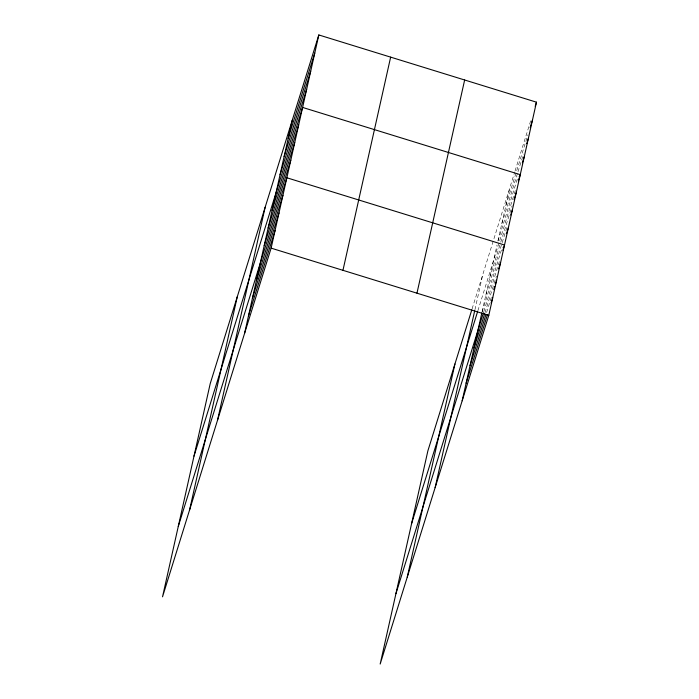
<?xml version="1.0" encoding="UTF-8"?>
<svg xmlns="http://www.w3.org/2000/svg" width="699" height="699" viewBox="0 0 699 699"><rect width="100%" height="100%" fill="white"/><g stroke="black" fill="none" stroke-linecap="round" stroke-linejoin="round"><path stroke-width="0.52" stroke-dasharray="3.5 2.62" d="M474.936 309.701L482.817 274.471M482.092 311.798L497.041 244.973M497.941 240.945L509.877 187.585M472.113 308.818L514.744 171.963M515.067 170.923L531.284 118.839M505.823 205.707L527.885 134.881M501.768 223.829L517.662 172.793M517.985 171.744L523.507 154.042M498.038 240.91L518.151 176.331M477.871 310.749L515.399 190.285M489.728 277.66L500.432 243.287M500.755 242.247L512.114 205.786M485.788 295.249L507.526 225.454M482.179 311.789L502.293 247.21M483.76 311.675L499.654 260.631M485.019 312.593L496.369 276.14M486.6 312.47L491.79 295.808"/><path stroke-width="1.05" d="M189.586 509.938L237.276 296.76M217.468 420.431L265.157 207.245M244.528 333.545L292.217 120.359M318.823 34.95L210.216 383.637L162.526 596.824L271.125 248.136L318.823 34.95L536.474 102.176L488.784 315.363L380.177 664.05L427.875 450.864L471.79 309.858M342.956 270.321L390.645 57.135M416.962 293.178L464.652 79.992M407.237 577.164L454.935 363.987M435.119 487.657L474.708 310.714M462.179 400.772L481.856 312.829M288.163 138.481L314.768 53.072M284.109 156.602L310.714 71.193M280.054 174.724L306.66 89.315M193.999 456.124L302.606 107.436L520.266 174.663L518.317 180.91M272.068 210.434L298.665 125.016M268.136 228.023L294.733 142.605M264.196 245.602L290.801 160.193M178.262 526.469L286.87 177.782L504.521 245.008L502.904 250.216M256.332 280.78L282.929 195.37M252.391 298.368L278.997 212.959M248.46 315.957L275.065 230.548M535.181 106.344L536.474 102.176M530.157 127.585L532.42 120.298M526.749 143.627L528.374 138.419M522.371 162.788L524.32 156.541M411.659 523.35L477.548 311.789M514.053 199.538L516.325 192.242M510.768 215.039L512.393 209.831M506.513 233.667L508.461 227.42M395.922 593.696L483.437 312.715M473.983 348.006L484.695 313.633M498.64 268.844L500.589 262.597M470.051 365.594L485.945 314.559M493.739 289.561L494.709 286.433M495.355 284.353L496.657 280.185M466.119 383.183L487.526 314.436M491.1 302.982L492.716 297.774M271.125 248.136L488.784 315.363"/></g></svg>
